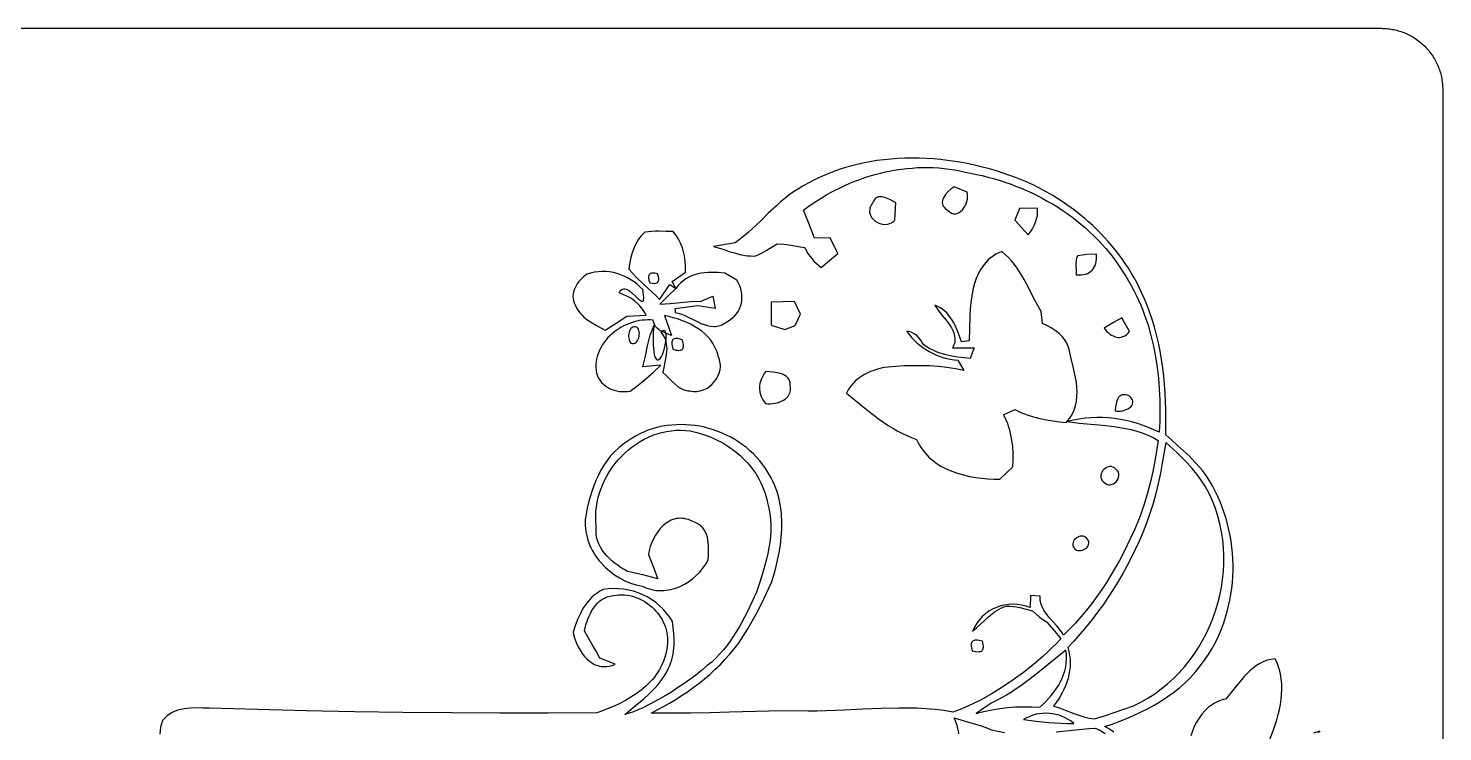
# Model space of a CAD drawing. Header units: inches. Extents: x 0.38 to 4.38, y 4.27 to 8.27.
# Drawn here: x 2.065 to 4.375, y 7.118 to 8.266 of the extents above; entities that cross this region are included whole.
import ezdxf

# ---------------------------------------------------------------- set-up
doc = ezdxf.new("R2010")
doc.units = ezdxf.units.IN
doc.header["$LTSCALE"] = 0.03937
doc.header["$MEASUREMENT"] = 0
doc.layers.add('Large', color=18, linetype='Continuous', true_color=0x000000)

msp = doc.modelspace()

# ---------------------------------------------------------------- linework, layer by layer
at = {"layer": 'Large'}
for p, q in [((3.2784, 7.819, 0.22), (3.278, 7.8003, 0.22)), ((3.2975, 7.8199, 0.22), (3.2784, 7.819, 0.22)), ((3.3165, 7.8201, 0.22), (3.2975, 7.8199, 0.22)), ((3.3261, 7.7993, 0.22), (3.3165, 7.8201, 0.22)), ((3.278, 7.8003, 0.22), (3.2781, 7.7816, 0.22)), ((3.3171, 7.781, 0.22), (3.3261, 7.7993, 0.22)), ((3.8509, 7.7937, 0.22), (3.8364, 7.7853, 0.22)), ((3.8637, 7.7712, 0.22), (3.8509, 7.7937, 0.22)), ((3.2781, 7.7816, 0.22), (3.3003, 7.7744, 0.22)), ((3.3003, 7.7744, 0.22), (3.3171, 7.781, 0.22)), ((3.8364, 7.7853, 0.22), (3.8221, 7.7767, 0.22)), ((3.8221, 7.7767, 0.22), (3.8242, 7.7739, 0.22)), ((3.8242, 7.7739, 0.22), (3.8265, 7.7714, 0.22)), ((3.8265, 7.7714, 0.22), (3.8289, 7.7691, 0.22)), ((3.8289, 7.7691, 0.22), (3.8313, 7.7671, 0.22)), ((3.8313, 7.7671, 0.22), (3.8339, 7.7653, 0.22)), ((3.8339, 7.7653, 0.22), (3.8365, 7.7639, 0.22)), ((3.8365, 7.7639, 0.22), (3.8391, 7.7628, 0.22)), ((3.8391, 7.7628, 0.22), (3.8418, 7.762, 0.22)), ((3.8501, 7.762, 0.22), (3.8528, 7.7629, 0.22)), ((3.8528, 7.7629, 0.22), (3.8556, 7.7642, 0.22)), ((3.8556, 7.7642, 0.22), (3.8583, 7.766, 0.22)), ((3.8583, 7.766, 0.22), (3.861, 7.7683, 0.22)), ((3.861, 7.7683, 0.22), (3.8637, 7.7712, 0.22)), ((3.8418, 7.762, 0.22), (3.8446, 7.7616, 0.22)), ((3.8446, 7.7616, 0.22), (3.8473, 7.7616, 0.22)), ((3.8473, 7.7616, 0.22), (3.8501, 7.762, 0.22)), ((3.6954, 7.1405, 0.22), (3.6905, 7.1378, 0.22)), ((3.7004, 7.1428, 0.22), (3.6954, 7.1405, 0.22)), ((3.7056, 7.1447, 0.22), (3.7004, 7.1428, 0.22)), ((3.7109, 7.1461, 0.22), (3.7056, 7.1447, 0.22)), ((3.7162, 7.1471, 0.22), (3.7109, 7.1461, 0.22)), ((3.7216, 7.1477, 0.22), (3.7162, 7.1471, 0.22)), ((3.7271, 7.1479, 0.22), (3.7216, 7.1477, 0.22)), ((3.7325, 7.1477, 0.22), (3.7271, 7.1479, 0.22)), ((3.7379, 7.1471, 0.22), (3.7325, 7.1477, 0.22)), ((3.7432, 7.146, 0.22), (3.7379, 7.1471, 0.22)), ((3.7484, 7.1446, 0.22), (3.7432, 7.146, 0.22)), ((3.7536, 7.1427, 0.22), (3.7484, 7.1446, 0.22)), ((3.7586, 7.1405, 0.22), (3.7536, 7.1427, 0.22)), ((3.7634, 7.1378, 0.22), (3.7586, 7.1405, 0.22)), ((3.6905, 7.1378, 0.22), (3.7109, 7.1351, 0.22)), ((3.7109, 7.1351, 0.22), (3.7313, 7.1329, 0.22)), ((3.7313, 7.1329, 0.22), (3.7416, 7.1321, 0.22)), ((3.7416, 7.1321, 0.22), (3.7519, 7.1316, 0.22)), ((3.7519, 7.1316, 0.22), (3.7622, 7.1313, 0.22)), ((3.7622, 7.1313, 0.22), (3.7725, 7.1313, 0.22)), ((3.768, 7.1347, 0.22), (3.7634, 7.1378, 0.22)), ((3.7725, 7.1313, 0.22), (3.768, 7.1347, 0.22))]:
    msp.add_line(p, q, dxfattribs=at)
for points in [[(3.8378, 7.1172), (3.8305, 7.1218), (3.8231, 7.126), (3.8349, 7.1301), (3.8467, 7.1345), (3.8584, 7.1392), (3.87, 7.1442), (3.8814, 7.1495), (3.8927, 7.1551), (3.9037, 7.1612), (3.9145, 7.1676), (3.925, 7.1745), (3.9352, 7.1818), (3.945, 7.1895), (3.9543, 7.1977), (3.9633, 7.2065), (3.9717, 7.2158), (3.9796, 7.2256), (3.987, 7.236), (3.9924, 7.244), (3.9974, 7.2522), (4.002, 7.2605), (4.0064, 7.2691), (4.0104, 7.2778), (4.0141, 7.2867), (4.0174, 7.2956), (4.0204, 7.3048), (4.0231, 7.314), (4.0254, 7.3233), (4.0274, 7.3327), (4.0291, 7.3422), (4.0305, 7.3517), (4.0315, 7.3613), (4.0322, 7.3709), (4.0325, 7.3805), (4.0326, 7.3902), (4.0323, 7.3998), (4.0317, 7.4094), (4.0307, 7.419), (4.0295, 7.4286), (4.0279, 7.4381), (4.0259, 7.4475), (4.0237, 7.4568), (4.0211, 7.4661), (4.0182, 7.4753), (4.015, 7.4843), (4.0115, 7.4932), (4.0076, 7.502), (4.0034, 7.5106), (3.9989, 7.5191), (3.9941, 7.5273), (3.9906, 7.5329), (3.9869, 7.5383), (3.983, 7.5435), (3.979, 7.5485), (3.9703, 7.5581), (3.9612, 7.5674), (3.9421, 7.585), (3.9325, 7.5937), (3.9229, 7.6024), (3.923, 7.6299), (3.9227, 7.6436), (3.9223, 7.6573), (3.9216, 7.671), (3.9206, 7.6847), (3.9194, 7.6984), (3.9178, 7.712), (3.9159, 7.7256), (3.9136, 7.7391), (3.9109, 7.7525), (3.9077, 7.7658), (3.9042, 7.7791), (3.9001, 7.7922), (3.8955, 7.8052), (3.8904, 7.818), (3.8869, 7.8265), (3.8833, 7.8348), (3.8794, 7.8431), (3.8752, 7.8512), (3.8709, 7.8591), (3.8663, 7.867), (3.8616, 7.8747), (3.8566, 7.8823), (3.8514, 7.8897), (3.846, 7.897), (3.8405, 7.9042), (3.8347, 7.9112), (3.8288, 7.9181), (3.8227, 7.9248), (3.8164, 7.9314), (3.81, 7.9378), (3.8034, 7.9441), (3.7967, 7.9502), (3.7898, 7.9561), (3.7828, 7.9619), (3.7756, 7.9675), (3.7684, 7.973), (3.761, 7.9783), (3.7534, 7.9834), (3.7381, 7.9932), (3.7223, 8.0022), (3.7061, 8.0105), (3.6896, 8.018), (3.6789, 8.0222), (3.6681, 8.0262), (3.6571, 8.0299), (3.646, 8.0334), (3.6349, 8.0366), (3.6236, 8.0396), (3.6123, 8.0424), (3.6009, 8.0449), (3.5894, 8.0471), (3.5779, 8.049), (3.5664, 8.0506), (3.5548, 8.052), (3.5432, 8.0531), (3.5315, 8.0538), (3.5199, 8.0543), (3.5083, 8.0544), (3.4967, 8.0542), (3.4851, 8.0537), (3.4735, 8.0529), (3.462, 8.0517), (3.4506, 8.0502), (3.4392, 8.0483), (3.4278, 8.0461), (3.4166, 8.0435), (3.4054, 8.0405), (3.3944, 8.0372), (3.3834, 8.0335), (3.3726, 8.0294), (3.3618, 8.0249), (3.3513, 8.02), (3.3408, 8.0146), (3.3305, 8.0089), (3.3226, 8.0044), (3.3149, 7.9994), (3.3076, 7.9942), (3.3004, 7.9886), (3.2935, 7.9828), (3.2867, 7.9767), (3.2735, 7.9643), (3.2605, 7.9516), (3.2473, 7.9391), (3.2405, 7.933), (3.2336, 7.9271), (3.2265, 7.9215), (3.2192, 7.9161), (3.1842, 7.9102), (3.2012, 7.9049), (3.2097, 7.9021), (3.2182, 7.8995), (3.2268, 7.8972), (3.2355, 7.8955), (3.2399, 7.8949), (3.2443, 7.8946), (3.2488, 7.8945), (3.2532, 7.8947), (3.2578, 7.8968), (3.2623, 7.8991), (3.271, 7.9042), (3.2796, 7.9095), (3.2882, 7.9146), (3.2996, 7.9136), (3.3109, 7.9121), (3.3222, 7.9103), (3.3334, 7.9085), (3.3356, 7.9035), (3.3382, 7.8988), (3.3411, 7.8944), (3.3444, 7.8902), (3.348, 7.8863), (3.3518, 7.8826), (3.36, 7.8756), (3.3873, 7.8987), (3.3744, 7.9242), (3.349, 7.9239), (3.3402, 7.9467), (3.3311, 7.9695), (3.3381, 7.9747), (3.3453, 7.9797), (3.3526, 7.9845), (3.36, 7.9892), (3.3675, 7.9937), (3.3751, 7.998), (3.3829, 8.0021), (3.3907, 8.006), (3.3987, 8.0097), (3.4067, 8.0133), (3.4148, 8.0166), (3.423, 8.0197), (3.4313, 8.0226), (3.4396, 8.0252), (3.448, 8.0277), (3.4565, 8.0299), (3.465, 8.0319), (3.4736, 8.0336), (3.4822, 8.0352), (3.4908, 8.0364), (3.4995, 8.0375), (3.5082, 8.0382), (3.5169, 8.0388), (3.5256, 8.039), (3.5343, 8.039), (3.543, 8.0388), (3.5518, 8.0383), (3.5605, 8.0375), (3.5692, 8.0364), (3.5778, 8.035), (3.5865, 8.0334), (3.5951, 8.0314), (3.6044, 8.0297), (3.6137, 8.0278), (3.6229, 8.0257), (3.6322, 8.0234), (3.6413, 8.0209), (3.6505, 8.0181), (3.6596, 8.0152), (3.6686, 8.0121), (3.6775, 8.0087), (3.6864, 8.0052), (3.6951, 8.0014), (3.7038, 7.9974), (3.7124, 7.9933), (3.7209, 7.9889), (3.7292, 7.9843), (3.7375, 7.9796), (3.7456, 7.9746), (3.7536, 7.9694), (3.7614, 7.964), (3.7691, 7.9585), (3.7767, 7.9527), (3.784, 7.9467), (3.7913, 7.9406), (3.7983, 7.9342), (3.8052, 7.9276), (3.8118, 7.9209), (3.8183, 7.9139), (3.8246, 7.9068), (3.8306, 7.8995), (3.8365, 7.8919), (3.8421, 7.8842), (3.8475, 7.8763), (3.8525, 7.8689), (3.8574, 7.8614), (3.862, 7.8538), (3.8664, 7.8462), (3.8705, 7.8384), (3.8745, 7.8305), (3.8782, 7.8225), (3.8817, 7.8144), (3.885, 7.8063), (3.8881, 7.7981), (3.8937, 7.7814), (3.8985, 7.7645), (3.9026, 7.7473), (3.906, 7.73), (3.9087, 7.7125), (3.9107, 7.6949), (3.9121, 7.6773), (3.9129, 7.6596), (3.9132, 7.6419), (3.9129, 7.6242), (3.9121, 7.6066), (3.9034, 7.6108), (3.8945, 7.6145), (3.8855, 7.6179), (3.8763, 7.6209), (3.8671, 7.6236), (3.8577, 7.6258), (3.8483, 7.6277), (3.8387, 7.6291), (3.8292, 7.6301), (3.8196, 7.6306), (3.81, 7.6307), (3.8004, 7.6304), (3.7908, 7.6295), (3.7813, 7.6282), (3.7718, 7.6264), (3.7624, 7.6241), (3.7813, 7.6217), (3.8003, 7.6199), (3.8193, 7.6182), (3.8382, 7.616), (3.8476, 7.6147), (3.8569, 7.613), (3.8662, 7.611), (3.8753, 7.6085), (3.8843, 7.6056), (3.8932, 7.6022), (3.9019, 7.5981), (3.9104, 7.5934), (3.9076, 7.5764), (3.9047, 7.5595), (3.9014, 7.5426), (3.8977, 7.5258), (3.8934, 7.5092), (3.8886, 7.4927), (3.8831, 7.4764), (3.8801, 7.4684), (3.8769, 7.4604), (3.8714, 7.4476), (3.8657, 7.4349), (3.8597, 7.4223), (3.8534, 7.4098), (3.8469, 7.3975), (3.8401, 7.3853), (3.833, 7.3733), (3.8256, 7.3614), (3.818, 7.3497), (3.81, 7.3383), (3.8017, 7.3271), (3.7931, 7.3161), (3.7842, 7.3054), (3.775, 7.295), (3.7654, 7.2849), (3.7555, 7.2751), (3.7532, 7.2792), (3.7505, 7.2831), (3.7445, 7.2905), (3.7381, 7.2977), (3.7317, 7.3049), (3.7287, 7.3085), (3.726, 7.3123), (3.7235, 7.3162), (3.7213, 7.3203), (3.7196, 7.3246), (3.7183, 7.3291), (3.7176, 7.3339), (3.7175, 7.339), (3.7015, 7.3402), (3.7014, 7.3206), (3.6944, 7.3229), (3.6873, 7.3246), (3.6802, 7.3256), (3.6732, 7.3259), (3.6662, 7.3256), (3.6593, 7.3246), (3.6526, 7.323), (3.6461, 7.3207), (3.6398, 7.3178), (3.6339, 7.3144), (3.6283, 7.3103), (3.623, 7.3057), (3.6183, 7.3006), (3.614, 7.2948), (3.6102, 7.2886), (3.607, 7.2819), (3.6136, 7.2874), (3.6201, 7.2933), (3.6265, 7.2994), (3.633, 7.3053), (3.6397, 7.3108), (3.6432, 7.3133), (3.6468, 7.3157), (3.6506, 7.3178), (3.6545, 7.3198), (3.6585, 7.3214), (3.6627, 7.3228), (3.6681, 7.3228), (3.6735, 7.3223), (3.6789, 7.3216), (3.6842, 7.3205), (3.6947, 7.3179), (3.7052, 7.3152), (3.7105, 7.3101), (3.716, 7.3054), (3.7218, 7.3011), (3.7278, 7.2971), (3.7396, 7.2833), (3.7511, 7.2693), (3.744, 7.2619), (3.7367, 7.2546), (3.7293, 7.2475), (3.7217, 7.2405), (3.714, 7.2338), (3.7061, 7.2271), (3.6901, 7.2144), (3.6735, 7.2023), (3.6565, 7.1908), (3.639, 7.18), (3.6211, 7.1698), (3.6098, 7.1644), (3.5984, 7.1591), (3.5869, 7.1541), (3.581, 7.1519), (3.5751, 7.1498), (3.5604, 7.1521), (3.5458, 7.1539), (3.531, 7.1551), (3.5163, 7.1559), (3.5015, 7.1563), (3.4867, 7.1563), (3.4571, 7.1556), (3.4274, 7.1543), (3.3977, 7.1528), (3.3681, 7.1517), (3.3533, 7.1514), (3.3385, 7.1513), (3.3064, 7.1516), (3.2743, 7.1512), (3.2102, 7.1497), (3.1781, 7.1488), (3.146, 7.1481), (3.114, 7.1478), (3.0819, 7.1481), (3.0921, 7.1534), (3.1023, 7.1588), (3.1123, 7.1645), (3.1222, 7.1705), (3.1319, 7.1766), (3.1415, 7.1831), (3.1509, 7.1897), (3.1601, 7.1967), (3.1691, 7.2039), (3.1778, 7.2113), (3.1863, 7.2191), (3.1946, 7.2271), (3.2026, 7.2354), (3.2103, 7.2439), (3.2176, 7.2528), (3.2247, 7.2619), (3.2326, 7.2737), (3.2401, 7.2858), (3.2473, 7.298), (3.254, 7.3105), (3.2605, 7.3231), (3.2667, 7.3359), (3.2785, 7.3616), (3.2823, 7.3734), (3.2857, 7.3855), (3.2887, 7.3977), (3.2913, 7.4102), (3.2933, 7.4227), (3.2947, 7.4353), (3.2955, 7.448), (3.2956, 7.4605), (3.2949, 7.473), (3.2943, 7.4792), (3.2935, 7.4854), (3.2924, 7.4915), (3.2911, 7.4976), (3.2896, 7.5036), (3.2878, 7.5095), (3.2858, 7.5153), (3.2835, 7.5211), (3.281, 7.5268), (3.2782, 7.5324), (3.2751, 7.5379), (3.2718, 7.5433), (3.2681, 7.5486), (3.2642, 7.5538), (3.2594, 7.5599), (3.2544, 7.5658), (3.2491, 7.5713), (3.2435, 7.5766), (3.2377, 7.5816), (3.2316, 7.5863), (3.2253, 7.5907), (3.2188, 7.5949), (3.2122, 7.5987), (3.2053, 7.6022), (3.1983, 7.6053), (3.1912, 7.6082), (3.1839, 7.6108), (3.1766, 7.613), (3.1691, 7.6149), (3.1616, 7.6164), (3.154, 7.6176), (3.1464, 7.6185), (3.1388, 7.6191), (3.1311, 7.6192), (3.1235, 7.6191), (3.1158, 7.6185), (3.1082, 7.6177), (3.1007, 7.6164), (3.0933, 7.6148), (3.0859, 7.6128), (3.0786, 7.6104), (3.0715, 7.6076), (3.0645, 7.6045), (3.0576, 7.6009), (3.051, 7.597), (3.0444, 7.5927), (3.0365, 7.5873), (3.0291, 7.5814), (3.0223, 7.575), (3.016, 7.5681), (3.0103, 7.5607), (3.005, 7.553), (3.0002, 7.545), (2.9959, 7.5366), (2.9919, 7.528), (2.9884, 7.5192), (2.9853, 7.5102), (2.9825, 7.5011), (2.98, 7.492), (2.9779, 7.4828), (2.976, 7.4736), (2.9744, 7.4644), (2.9743, 7.4594), (2.9744, 7.4544), (2.9748, 7.4495), (2.9754, 7.4446), (2.9763, 7.4399), (2.9775, 7.4352), (2.9788, 7.4305), (2.9804, 7.426), (2.9822, 7.4215), (2.9843, 7.4172), (2.9865, 7.4129), (2.9889, 7.4088), (2.9915, 7.4047), (2.9943, 7.4008), (2.9973, 7.397), (3.0005, 7.3933), (3.0072, 7.3863), (3.0145, 7.3799), (3.0224, 7.3741), (3.0307, 7.3689), (3.0394, 7.3643), (3.0485, 7.3605), (3.0578, 7.3575), (3.0625, 7.3563), (3.0673, 7.3552), (3.0713, 7.3535), (3.0752, 7.352), (3.0792, 7.3508), (3.0832, 7.3498), (3.0871, 7.349), (3.0911, 7.3485), (3.0951, 7.3483), (3.099, 7.3482), (3.1029, 7.3483), (3.1068, 7.3487), (3.1145, 7.3501), (3.1221, 7.3522), (3.1294, 7.355), (3.1365, 7.3585), (3.1432, 7.3627), (3.1497, 7.3674), (3.1558, 7.3727), (3.1614, 7.3784), (3.1666, 7.3846), (3.1713, 7.3913), (3.1755, 7.3982), (3.1759, 7.4075), (3.176, 7.4169), (3.1759, 7.4217), (3.1755, 7.4263), (3.1749, 7.4309), (3.174, 7.4353), (3.1727, 7.4396), (3.1711, 7.4436), (3.169, 7.4474), (3.1664, 7.4508), (3.1632, 7.4539), (3.1595, 7.4567), (3.1551, 7.459), (3.1501, 7.4609), (3.1466, 7.4626), (3.1431, 7.464), (3.1396, 7.465), (3.1363, 7.4657), (3.133, 7.4661), (3.1297, 7.4663), (3.1266, 7.4661), (3.1235, 7.4657), (3.1205, 7.465), (3.1175, 7.4641), (3.1146, 7.463), (3.1119, 7.4616), (3.1092, 7.4601), (3.1065, 7.4583), (3.1016, 7.4542), (3.097, 7.4496), (3.0929, 7.4443), (3.0891, 7.4387), (3.0858, 7.4327), (3.083, 7.4265), (3.0807, 7.4201), (3.0789, 7.4137), (3.0776, 7.4073), (3.0856, 7.3874), (3.0933, 7.3674), (3.0684, 7.3737), (3.0559, 7.3767), (3.0434, 7.3796), (3.0382, 7.3824), (3.0331, 7.3855), (3.028, 7.3889), (3.0231, 7.3925), (3.0184, 7.3964), (3.0139, 7.4005), (3.0097, 7.4048), (3.0058, 7.4094), (3.0023, 7.4142), (2.9993, 7.4192), (2.9967, 7.4245), (2.9946, 7.4299), (2.9931, 7.4356), (2.9923, 7.4415), (2.9921, 7.4476), (2.9926, 7.454), (2.9919, 7.4617), (2.9917, 7.4695), (2.992, 7.4772), (2.9928, 7.4849), (2.994, 7.4926), (2.9957, 7.5001), (2.9978, 7.5076), (3.0003, 7.5149), (3.0032, 7.5222), (3.0065, 7.5292), (3.0102, 7.5361), (3.0143, 7.5428), (3.0186, 7.5493), (3.0233, 7.5555), (3.0284, 7.5616), (3.0337, 7.5673), (3.0392, 7.5728), (3.0451, 7.578), (3.0512, 7.5828), (3.0575, 7.5873), (3.0641, 7.5915), (3.0708, 7.5953), (3.0777, 7.5987), (3.0848, 7.6017), (3.0921, 7.6043), (3.0995, 7.6064), (3.107, 7.6081), (3.1146, 7.6092), (3.1223, 7.6099), (3.1301, 7.6101), (3.138, 7.6097), (3.1459, 7.6088), (3.157, 7.6064), (3.1679, 7.6032), (3.1786, 7.5992), (3.1891, 7.5946), (3.1992, 7.5892), (3.2089, 7.5831), (3.2182, 7.5764), (3.227, 7.5691), (3.2312, 7.5652), (3.2352, 7.5612), (3.2391, 7.5571), (3.2428, 7.5528), (3.2464, 7.5483), (3.2498, 7.5438), (3.2529, 7.5391), (3.2559, 7.5342), (3.2588, 7.5293), (3.2613, 7.5243), (3.2637, 7.5191), (3.2659, 7.5138), (3.2678, 7.5084), (3.2695, 7.503), (3.271, 7.4974), (3.2722, 7.4917), (3.2746, 7.4825), (3.2762, 7.4733), (3.2772, 7.4641), (3.2777, 7.4549), (3.2775, 7.4456), (3.2769, 7.4363), (3.2759, 7.4271), (3.2744, 7.4179), (3.2726, 7.4087), (3.2705, 7.3995), (3.2656, 7.3813), (3.2601, 7.3634), (3.2544, 7.3457), (3.2468, 7.3292), (3.2389, 7.3128), (3.2304, 7.2965), (3.2259, 7.2885), (3.2212, 7.2807), (3.2163, 7.273), (3.2112, 7.2655), (3.2057, 7.2582), (3.2, 7.2511), (3.194, 7.2443), (3.1877, 7.2378), (3.181, 7.2315), (3.1739, 7.2256), (3.1646, 7.2179), (3.155, 7.2103), (3.1453, 7.203), (3.1354, 7.196), (3.1254, 7.1891), (3.1152, 7.1825), (3.1048, 7.1762), (3.0944, 7.1701), (3.0809, 7.1631), (3.0674, 7.1564), (3.0605, 7.1533), (3.0535, 7.1504), (3.0464, 7.1479), (3.0391, 7.1459), (3.0593, 7.1626), (3.0694, 7.1711), (3.0792, 7.1799), (3.0839, 7.1845), (3.0885, 7.1892), (3.0928, 7.1941), (3.0969, 7.1991), (3.1008, 7.2044), (3.1044, 7.2099), (3.1076, 7.2157), (3.1104, 7.2217), (3.1126, 7.2261), (3.1145, 7.2306), (3.116, 7.2351), (3.1172, 7.2398), (3.1182, 7.2445), (3.1189, 7.2492), (3.1196, 7.2588), (3.1196, 7.2685), (3.1191, 7.2783), (3.1171, 7.2975), (3.1125, 7.3047), (3.1074, 7.3115), (3.1019, 7.3178), (3.0959, 7.3235), (3.0896, 7.3288), (3.0829, 7.3335), (3.0759, 7.3377), (3.0686, 7.3414), (3.061, 7.3445), (3.0532, 7.347), (3.0452, 7.349), (3.0371, 7.3504), (3.0288, 7.3512), (3.0204, 7.3514), (3.0119, 7.351), (3.0035, 7.3501), (2.9984, 7.3473), (2.9937, 7.3442), (2.9893, 7.3408), (2.9853, 7.3372), (2.9815, 7.3333), (2.9781, 7.3292), (2.9748, 7.3249), (2.9719, 7.3204), (2.9691, 7.3157), (2.9666, 7.3109), (2.962, 7.3009), (2.9581, 7.2906), (2.9545, 7.28), (2.956, 7.2741), (2.9579, 7.268), (2.9602, 7.2621), (2.963, 7.2563), (2.9661, 7.2507), (2.9695, 7.2454), (2.9734, 7.2405), (2.9776, 7.2361), (2.9822, 7.2322), (2.9871, 7.229), (2.9897, 7.2276), (2.9923, 7.2265), (2.9951, 7.2256), (2.9979, 7.2248), (3.0008, 7.2243), (3.0038, 7.224), (3.0069, 7.224), (3.01, 7.2243), (3.0133, 7.2247), (3.0166, 7.2255), (3.0199, 7.2266), (3.0234, 7.2279), (2.9984, 7.238), (2.9922, 7.2492), (2.9857, 7.2602), (2.9793, 7.2713), (2.9733, 7.2826), (2.9757, 7.292), (2.9772, 7.2968), (2.9789, 7.3016), (2.9808, 7.3063), (2.983, 7.311), (2.9855, 7.3154), (2.9882, 7.3197), (2.9911, 7.3237), (2.9944, 7.3274), (2.998, 7.3307), (3.0018, 7.3336), (3.006, 7.336), (3.0105, 7.3379), (3.0153, 7.3392), (3.0205, 7.3399), (3.0251, 7.3407), (3.0296, 7.3412), (3.0341, 7.3413), (3.0386, 7.3411), (3.0431, 7.3407), (3.0475, 7.3399), (3.0518, 7.3388), (3.0561, 7.3375), (3.0603, 7.3359), (3.0644, 7.3341), (3.0684, 7.332), (3.0723, 7.3297), (3.076, 7.3272), (3.0796, 7.3245), (3.0831, 7.3216), (3.0863, 7.3185), (3.0895, 7.3152), (3.0924, 7.3118), (3.0951, 7.3082), (3.0976, 7.3045), (3.0999, 7.3007), (3.102, 7.2967), (3.1038, 7.2926), (3.1054, 7.2884), (3.1067, 7.2842), (3.1078, 7.2798), (3.1085, 7.2754), (3.109, 7.2709), (3.1091, 7.2664), (3.1089, 7.2619), (3.1084, 7.2573), (3.1076, 7.2527), (3.1067, 7.2476), (3.1055, 7.2425), (3.104, 7.2376), (3.1023, 7.2328), (3.1004, 7.2282), (3.0982, 7.2237), (3.0958, 7.2193), (3.0932, 7.2151), (3.0904, 7.211), (3.0874, 7.207), (3.0842, 7.2032), (3.0808, 7.1994), (3.0736, 7.1923), (3.0659, 7.1857), (3.0576, 7.1796), (3.049, 7.1739), (3.04, 7.1687), (3.0308, 7.1639), (3.0215, 7.1595), (3.012, 7.1556), (3.0026, 7.152), (2.9933, 7.1488), (2.9142, 7.1481), (2.8351, 7.148), (2.7559, 7.1483), (2.6768, 7.1491), (2.5977, 7.1503), (2.5186, 7.152), (2.4396, 7.154), (2.3605, 7.1563), (2.3504, 7.1564), (2.34, 7.1565), (2.3295, 7.1562), (2.3243, 7.1557), (2.3192, 7.1551), (2.3141, 7.1541), (2.3092, 7.1528), (2.3045, 7.1512), (2.2999, 7.1491), (2.2956, 7.1466), (2.2915, 7.1436), (2.2877, 7.14), (2.2842, 7.1359), (2.2824, 7.1307), (2.281, 7.1252), (2.28, 7.1196), (2.2795, 7.1139)], [(4.0928, 7.105), (4.0986, 7.121), (4.1014, 7.1291), (4.1039, 7.1373), (4.1062, 7.1456), (4.1082, 7.1539), (4.1098, 7.1623), (4.1111, 7.1706), (4.1119, 7.179), (4.1122, 7.1874), (4.112, 7.1957), (4.1113, 7.2041), (4.1099, 7.2123), (4.1078, 7.2206), (4.105, 7.2288), (4.1014, 7.2368), (4.0945, 7.2359), (4.0881, 7.2343), (4.0819, 7.232), (4.0761, 7.2291), (4.0706, 7.2256), (4.0653, 7.2217), (4.0602, 7.2173), (4.0554, 7.2126), (4.0507, 7.2077), (4.0462, 7.2025), (4.0375, 7.1919), (4.0291, 7.1812), (4.0207, 7.171), (4.0168, 7.1701), (4.0129, 7.169), (4.0092, 7.1676), (4.0057, 7.166), (4.0022, 7.1642), (3.9989, 7.1621), (3.9957, 7.1599), (3.9927, 7.1576), (3.987, 7.1523), (3.9818, 7.1465), (3.9771, 7.1401), (3.973, 7.1333), (3.9693, 7.1261), (3.9662, 7.1186), (3.9637, 7.1109)], [(3.5846, 7.1144), (3.584, 7.1188), (3.5831, 7.1232), (3.582, 7.1276), (3.5805, 7.132), (3.5788, 7.1363), (3.5768, 7.1406), (3.6005, 7.1332), (3.6101, 7.1307), (3.6195, 7.1278), (3.6288, 7.1246), (3.638, 7.1209), (3.6485, 7.1184), (3.659, 7.1165)], [(3.7438, 7.1174), (3.7651, 7.1198), (3.7863, 7.1221), (3.7969, 7.123), (3.8075, 7.1237), (3.8158, 7.1195), (3.8239, 7.1149)], [(4.1712, 7.1163), (4.1742, 7.1184), (4.1641, 7.1156)]]:
    msp.add_lwpolyline(points, dxfattribs=at)
for points in [[(3.5983, 7.9986), (3.5769, 8.0077), (3.5722, 8.004), (3.5675, 7.9996), (3.5631, 7.9948), (3.5613, 7.9923), (3.5597, 7.9897), (3.5585, 7.9871), (3.5578, 7.9845), (3.5575, 7.9818), (3.5579, 7.9792), (3.5588, 7.9767), (3.5605, 7.9741), (3.5629, 7.9717), (3.5662, 7.9694), (3.5694, 7.9664), (3.571, 7.9653), (3.5726, 7.9645), (3.5743, 7.9639), (3.5759, 7.9635), (3.5791, 7.9634), (3.5822, 7.9641), (3.5852, 7.9655), (3.588, 7.9675), (3.5905, 7.9701), (3.5929, 7.973), (3.5949, 7.9763), (3.5966, 7.9799), (3.5979, 7.9837), (3.5987, 7.9875), (3.5991, 7.9913), (3.599, 7.995)], [(3.4819, 7.9812), (3.4719, 7.9866), (3.4664, 7.9891), (3.4636, 7.99), (3.4609, 7.9908), (3.4582, 7.9912), (3.4557, 7.9913), (3.4532, 7.9909), (3.4509, 7.9901), (3.4487, 7.9887), (3.4468, 7.9868), (3.4451, 7.9842), (3.4437, 7.981), (3.4422, 7.9788), (3.441, 7.9766), (3.4401, 7.9745), (3.4394, 7.9724), (3.4391, 7.9703), (3.4389, 7.9682), (3.439, 7.9662), (3.4393, 7.9642), (3.4405, 7.9605), (3.4425, 7.957), (3.4451, 7.9539), (3.4482, 7.9513), (3.4518, 7.9491), (3.4557, 7.9475), (3.4598, 7.9465), (3.464, 7.9462), (3.4683, 7.9466), (3.4705, 7.9471), (3.4726, 7.9479), (3.4746, 7.9488), (3.4766, 7.95), (3.4786, 7.9513), (3.4804, 7.953)], [(3.7131, 7.9729), (3.6836, 7.9719), (3.676, 7.9531), (3.6869, 7.9412), (3.698, 7.9293), (3.7016, 7.9341), (3.7049, 7.9391), (3.7078, 7.9443), (3.7101, 7.9496), (3.7118, 7.9552), (3.713, 7.9609), (3.7134, 7.9668)], [(3.1179, 7.9345), (3.1064, 7.9347), (3.0949, 7.935), (3.0891, 7.9349), (3.0834, 7.9346), (3.0777, 7.9341), (3.0719, 7.9333), (3.0688, 7.9304), (3.0658, 7.9273), (3.0632, 7.9241), (3.0608, 7.9207), (3.0586, 7.9172), (3.0566, 7.9135), (3.0532, 7.9059), (3.0506, 7.8979), (3.0485, 7.8897), (3.047, 7.8814), (3.0458, 7.8732), (3.0515, 7.8665), (3.0575, 7.8601), (3.0704, 7.848), (3.0835, 7.8361), (3.0898, 7.83), (3.0959, 7.8235), (3.1125, 7.8479), (3.1223, 7.8417), (3.1165, 7.8531), (3.1381, 7.8683), (3.1383, 7.8774), (3.1378, 7.8863), (3.1366, 7.895), (3.1357, 7.8993), (3.1346, 7.9035), (3.1333, 7.9076), (3.1318, 7.9117), (3.1301, 7.9157), (3.1281, 7.9197), (3.1259, 7.9235), (3.1235, 7.9273), (3.1208, 7.9309)], [(3.7194, 7.8038), (3.7121, 7.8165), (3.7052, 7.8297), (3.6984, 7.843), (3.6914, 7.8561), (3.6877, 7.8625), (3.6838, 7.8688), (3.6798, 7.8749), (3.6754, 7.8809), (3.6708, 7.8866), (3.6659, 7.892), (3.6606, 7.8971), (3.6549, 7.9019), (3.6498, 7.8997), (3.6451, 7.8973), (3.6407, 7.8945), (3.6366, 7.8915), (3.6328, 7.8882), (3.6293, 7.8847), (3.6261, 7.8809), (3.6232, 7.877), (3.6205, 7.8728), (3.618, 7.8685), (3.6158, 7.864), (3.6138, 7.8594), (3.612, 7.8546), (3.6104, 7.8497), (3.6078, 7.8395), (3.6058, 7.8291), (3.6043, 7.8184), (3.6033, 7.8076), (3.6026, 7.7968), (3.6021, 7.7757), (3.6018, 7.756), (3.5889, 7.7545), (3.5858, 7.7634), (3.5824, 7.7724), (3.5785, 7.7812), (3.5763, 7.7855), (3.5739, 7.7897), (3.5713, 7.7936), (3.5684, 7.7974), (3.5654, 7.801), (3.562, 7.8042), (3.5584, 7.8072), (3.5544, 7.8099), (3.5502, 7.8121), (3.5456, 7.814), (3.548, 7.8099), (3.5508, 7.8059), (3.5571, 7.7978), (3.5638, 7.7897), (3.567, 7.7856), (3.57, 7.7814), (3.5727, 7.7772), (3.5749, 7.7728), (3.5767, 7.7684), (3.5778, 7.7638), (3.5783, 7.7592), (3.5782, 7.7568), (3.5779, 7.7544), (3.5774, 7.7519), (3.5766, 7.7494), (3.5756, 7.7469), (3.5743, 7.7443), (3.6095, 7.7443), (3.6031, 7.7272), (3.5932, 7.7282), (3.5832, 7.7294), (3.5734, 7.7311), (3.5637, 7.7333), (3.5541, 7.736), (3.5495, 7.7377), (3.5449, 7.7396), (3.5403, 7.7416), (3.5359, 7.7439), (3.5315, 7.7465), (3.5273, 7.7493), (3.5249, 7.7534), (3.5224, 7.7573), (3.5196, 7.761), (3.5165, 7.7643), (3.513, 7.7671), (3.5091, 7.7693), (3.5069, 7.7701), (3.5047, 7.7707), (3.5023, 7.7712), (3.4997, 7.7714), (3.5034, 7.7664), (3.5074, 7.7616), (3.5117, 7.7571), (3.5161, 7.7528), (3.5208, 7.7488), (3.5257, 7.7451), (3.5308, 7.7416), (3.536, 7.7385), (3.5415, 7.7356), (3.547, 7.7331), (3.5528, 7.7308), (3.5586, 7.7289), (3.5646, 7.7273), (3.5706, 7.726), (3.5768, 7.725), (3.583, 7.7244), (3.5929, 7.7075), (3.5792, 7.7104), (3.5653, 7.7126), (3.5514, 7.7141), (3.5374, 7.7151), (3.5234, 7.7154), (3.5093, 7.7154), (3.4953, 7.7149), (3.4813, 7.7142), (3.4754, 7.7138), (3.4695, 7.7132), (3.4635, 7.7123), (3.4576, 7.7111), (3.4518, 7.7096), (3.446, 7.7078), (3.4404, 7.7057), (3.4349, 7.7033), (3.4296, 7.7006), (3.4246, 7.6974), (3.4198, 7.694), (3.4154, 7.6901), (3.4113, 7.6859), (3.4075, 7.6812), (3.4042, 7.6762), (3.4013, 7.6707), (3.4279, 7.6489), (3.4415, 7.6381), (3.4553, 7.6277), (3.4623, 7.6227), (3.4695, 7.6179), (3.4768, 7.6134), (3.4842, 7.609), (3.4918, 7.605), (3.4996, 7.6013), (3.5075, 7.598), (3.5157, 7.5951), (3.5179, 7.5903), (3.5204, 7.5857), (3.5231, 7.5814), (3.526, 7.5773), (3.529, 7.5734), (3.5323, 7.5697), (3.5358, 7.5662), (3.5394, 7.5629), (3.5431, 7.5598), (3.5471, 7.5569), (3.5511, 7.5542), (3.5553, 7.5516), (3.564, 7.547), (3.5732, 7.5431), (3.5826, 7.5397), (3.5923, 7.537), (3.6022, 7.5347), (3.6123, 7.533), (3.6223, 7.5317), (3.6323, 7.5308), (3.6422, 7.5303), (3.6519, 7.5301), (3.6731, 7.5504), (3.6735, 7.5614), (3.6735, 7.5724), (3.6728, 7.5832), (3.6714, 7.594), (3.6693, 7.6046), (3.668, 7.6099), (3.6664, 7.6151), (3.6646, 7.6202), (3.6626, 7.6253), (3.6603, 7.6303), (3.6578, 7.6353), (3.6759, 7.6436), (3.6859, 7.639), (3.6961, 7.6351), (3.7065, 7.6319), (3.717, 7.6292), (3.7277, 7.627), (3.7384, 7.6253), (3.7493, 7.6239), (3.7601, 7.6227), (3.7629, 7.6259), (3.7654, 7.6292), (3.7677, 7.6325), (3.7696, 7.6359), (3.7714, 7.6394), (3.7729, 7.6429), (3.7742, 7.6465), (3.7753, 7.6501), (3.7768, 7.6574), (3.7776, 7.665), (3.7778, 7.6726), (3.7775, 7.6803), (3.7766, 7.6882), (3.7754, 7.696), (3.7721, 7.7116), (3.7684, 7.727), (3.7647, 7.742), (3.7636, 7.7459), (3.7623, 7.7497), (3.7606, 7.7532), (3.7586, 7.7565), (3.7564, 7.7597), (3.7539, 7.7627), (3.7512, 7.7655), (3.7483, 7.7682), (3.7421, 7.7731), (3.7355, 7.7774), (3.7285, 7.7812), (3.7214, 7.7845)], [(3.8094, 7.8974), (3.7939, 7.8967), (3.7861, 7.896), (3.7784, 7.895), (3.7771, 7.8912), (3.7762, 7.8874), (3.7758, 7.8834), (3.7757, 7.8795), (3.7761, 7.8716), (3.7765, 7.8637), (3.7807, 7.8636), (3.7847, 7.8638), (3.7883, 7.8643), (3.7917, 7.8651), (3.7947, 7.8662), (3.7975, 7.8677), (3.8, 7.8694), (3.8022, 7.8714), (3.8042, 7.8737), (3.8058, 7.8763), (3.8071, 7.8792), (3.8082, 7.8823), (3.8089, 7.8857), (3.8094, 7.8894), (3.8096, 7.8933)], [(3.0683, 7.8396), (3.0639, 7.8442), (3.0592, 7.8484), (3.0542, 7.8523), (3.049, 7.8558), (3.0436, 7.8589), (3.038, 7.8616), (3.0323, 7.864), (3.0264, 7.8659), (3.0204, 7.8674), (3.0143, 7.8684), (3.0082, 7.869), (3.002, 7.8691), (2.9957, 7.8688), (2.9895, 7.8679), (2.9833, 7.8666), (2.9771, 7.8647), (2.9743, 7.8627), (2.9715, 7.8604), (2.9687, 7.8579), (2.9661, 7.8552), (2.9637, 7.8523), (2.9615, 7.8492), (2.9595, 7.846), (2.9578, 7.8427), (2.9563, 7.8392), (2.9553, 7.8357), (2.9546, 7.8322), (2.9543, 7.8286), (2.9545, 7.8251), (2.9552, 7.8215), (2.9564, 7.8181), (2.9582, 7.8147), (2.9598, 7.8108), (2.9618, 7.8071), (2.9641, 7.8038), (2.9666, 7.8006), (2.9693, 7.7977), (2.9723, 7.7949), (2.9787, 7.7899), (2.9856, 7.7854), (2.9927, 7.7813), (3.0071, 7.7736), (3.0248, 7.7851), (3.0426, 7.7965), (3.0739, 7.7977), (3.0721, 7.8012), (3.0703, 7.8044), (3.0682, 7.8075), (3.066, 7.8105), (3.0637, 7.8133), (3.0611, 7.8159), (3.0557, 7.8207), (3.0498, 7.8249), (3.0435, 7.8286), (3.0367, 7.8317), (3.0297, 7.8343), (3.0311, 7.8367), (3.0326, 7.8385), (3.0342, 7.8397), (3.0358, 7.8405), (3.0376, 7.8408), (3.0393, 7.8408), (3.0412, 7.8404), (3.0431, 7.8396), (3.0469, 7.8374), (3.0507, 7.8345), (3.0579, 7.8278), (3.0612, 7.8247), (3.064, 7.8222), (3.0664, 7.8207), (3.0674, 7.8204), (3.0683, 7.8205), (3.069, 7.821), (3.0695, 7.822), (3.0698, 7.8234), (3.07, 7.8254), (3.0696, 7.8312)], [(3.0925, 7.8655), (3.0879, 7.8664), (3.0841, 7.8665), (3.0826, 7.8663), (3.0813, 7.8659), (3.0801, 7.8652), (3.0793, 7.8644), (3.0786, 7.8634), (3.0781, 7.8621), (3.0779, 7.8607), (3.0779, 7.8591), (3.0785, 7.8553), (3.08, 7.8507), (3.0846, 7.8499), (3.0883, 7.8498), (3.0898, 7.8501), (3.0912, 7.8506), (3.0923, 7.8512), (3.0932, 7.852), (3.0938, 7.8531), (3.0943, 7.8543), (3.0945, 7.8557), (3.0946, 7.8573), (3.094, 7.861)], [(3.2222, 7.8551), (3.2026, 7.8666), (3.1913, 7.8676), (3.1857, 7.8678), (3.1802, 7.8678), (3.1746, 7.8676), (3.1692, 7.8671), (3.1638, 7.8663), (3.1585, 7.8652), (3.1533, 7.8638), (3.1483, 7.862), (3.1435, 7.8598), (3.1388, 7.8571), (3.1343, 7.854), (3.1301, 7.8504), (3.1261, 7.8463), (3.1223, 7.8417), (3.1093, 7.8288), (3.0965, 7.8156), (3.1134, 7.8171), (3.1303, 7.8187), (3.1472, 7.8201), (3.1641, 7.8209), (3.1828, 7.8291), (3.1868, 7.8086), (3.1586, 7.8133), (3.1207, 7.808), (3.1213, 7.8022), (3.1265, 7.801), (3.1318, 7.7993), (3.1371, 7.7971), (3.1424, 7.7947), (3.1529, 7.7895), (3.1582, 7.7869), (3.1635, 7.7845), (3.1688, 7.7824), (3.174, 7.7808), (3.1793, 7.7798), (3.1846, 7.7794), (3.1872, 7.7795), (3.1898, 7.7798), (3.1925, 7.7803), (3.1951, 7.7811), (3.1977, 7.7822), (3.2003, 7.7835), (3.2029, 7.7852), (3.2056, 7.7871), (3.2103, 7.7899), (3.2145, 7.793), (3.2182, 7.7964), (3.2215, 7.8001), (3.2242, 7.8041), (3.2264, 7.8082), (3.2282, 7.8126), (3.2295, 7.8171), (3.2303, 7.8217), (3.2305, 7.8265), (3.2304, 7.8313), (3.2297, 7.8361), (3.2285, 7.8409), (3.2269, 7.8457), (3.2248, 7.8504)], [(3.1918, 7.7307), (3.1908, 7.7344), (3.1897, 7.738), (3.1869, 7.7448), (3.1835, 7.7512), (3.1794, 7.7571), (3.1748, 7.7625), (3.1697, 7.7675), (3.1642, 7.7721), (3.1583, 7.7762), (3.1521, 7.78), (3.1456, 7.7835), (3.1389, 7.7865), (3.132, 7.7893), (3.1251, 7.7917), (3.118, 7.7938), (3.1111, 7.7956), (3.1041, 7.7972), (3.1155, 7.7647), (3.1057, 7.7684), (3.101, 7.7705), (3.0965, 7.7729), (3.0945, 7.7744), (3.0926, 7.7759), (3.0908, 7.7776), (3.0893, 7.7796), (3.088, 7.7817), (3.0869, 7.7841), (3.0861, 7.7868), (3.0856, 7.7897), (3.0812, 7.7901), (3.0767, 7.7902), (3.0722, 7.79), (3.0677, 7.7896), (3.0632, 7.789), (3.0587, 7.7881), (3.0543, 7.7869), (3.0499, 7.7856), (3.0456, 7.784), (3.0413, 7.7823), (3.0372, 7.7803), (3.0331, 7.7781), (3.0292, 7.7757), (3.0254, 7.7732), (3.0217, 7.7704), (3.0182, 7.7675), (3.0148, 7.7644), (3.0116, 7.7612), (3.0086, 7.7578), (3.0059, 7.7543), (3.0033, 7.7507), (3.0009, 7.7469), (2.9988, 7.743), (2.997, 7.7389), (2.9954, 7.7348), (2.9941, 7.7306), (2.993, 7.7262), (2.9923, 7.7218), (2.9919, 7.7173), (2.9918, 7.7127), (2.9921, 7.7081), (2.9927, 7.7034), (2.9944, 7.6991), (2.9964, 7.6951), (2.9987, 7.6914), (3.0013, 7.6881), (3.0042, 7.6852), (3.0074, 7.6825), (3.0108, 7.6802), (3.0143, 7.6782), (3.0181, 7.6765), (3.022, 7.6752), (3.0261, 7.6742), (3.0303, 7.6735), (3.0345, 7.6731), (3.0389, 7.673), (3.0433, 7.6732), (3.0477, 7.6738), (3.0609, 7.6836), (3.0737, 7.694), (3.0861, 7.7049), (3.098, 7.7163), (3.0687, 7.7135), (3.0727, 7.7307), (3.0764, 7.748), (3.0784, 7.7566), (3.0807, 7.765), (3.0836, 7.7734), (3.087, 7.7815), (3.0861, 7.7752), (3.0856, 7.7689), (3.0853, 7.7626), (3.0852, 7.7563), (3.0854, 7.75), (3.0859, 7.7438), (3.0867, 7.7375), (3.0876, 7.7314), (3.0887, 7.7288), (3.0897, 7.727), (3.0908, 7.7257), (3.0919, 7.725), (3.0931, 7.7249), (3.0943, 7.7252), (3.0954, 7.7259), (3.0966, 7.7271), (3.0989, 7.7305), (3.101, 7.735), (3.1029, 7.7403), (3.1046, 7.7461), (3.1058, 7.7521), (3.1066, 7.7578), (3.1069, 7.7631), (3.1066, 7.7675), (3.1062, 7.7693), (3.1056, 7.7707), (3.1049, 7.7718), (3.1039, 7.7725), (3.1027, 7.7727), (3.1014, 7.7724), (3.0997, 7.7716), (3.0979, 7.7702), (3.1008, 7.7666), (3.1031, 7.7629), (3.1049, 7.759), (3.1061, 7.755), (3.1069, 7.7509), (3.1074, 7.7468), (3.1075, 7.7425), (3.1073, 7.7383), (3.1062, 7.7296), (3.1045, 7.7209), (3.1028, 7.7124), (3.1012, 7.7041), (3.1062, 7.6997), (3.1111, 7.6948), (3.1161, 7.6899), (3.1212, 7.6852), (3.1265, 7.6809), (3.1293, 7.6791), (3.1323, 7.6775), (3.1353, 7.6762), (3.1385, 7.6752), (3.1418, 7.6745), (3.1453, 7.6743), (3.1482, 7.6737), (3.1511, 7.6733), (3.1539, 7.6732), (3.1567, 7.6733), (3.1595, 7.6736), (3.1622, 7.6741), (3.1675, 7.6758), (3.1725, 7.6781), (3.1771, 7.6811), (3.1814, 7.6847), (3.1852, 7.6888), (3.1885, 7.6932), (3.1912, 7.6981), (3.1932, 7.7032), (3.1946, 7.7086), (3.1952, 7.7141), (3.1952, 7.7169), (3.1949, 7.7196), (3.1945, 7.7224), (3.1938, 7.7252), (3.1929, 7.728)], [(3.059, 7.7785), (3.0566, 7.779), (3.0544, 7.7789), (3.0524, 7.7783), (3.0507, 7.7773), (3.0492, 7.7759), (3.048, 7.7741), (3.0469, 7.7721), (3.0462, 7.7699), (3.0456, 7.7675), (3.0454, 7.7651), (3.0453, 7.7626), (3.0455, 7.7602), (3.046, 7.7579), (3.0467, 7.7557), (3.0477, 7.7538), (3.0489, 7.7522), (3.0512, 7.7517), (3.0534, 7.7517), (3.0554, 7.7523), (3.0571, 7.7534), (3.0586, 7.7548), (3.06, 7.7566), (3.061, 7.7586), (3.0619, 7.7609), (3.0625, 7.7633), (3.0628, 7.7658), (3.0629, 7.7682), (3.0627, 7.7707), (3.0622, 7.773), (3.0614, 7.7751), (3.0604, 7.7769)], [(3.133, 7.7575), (3.1277, 7.7592), (3.1255, 7.7596), (3.1234, 7.7598), (3.1216, 7.7597), (3.12, 7.7594), (3.1187, 7.7589), (3.1176, 7.7581), (3.1168, 7.757), (3.1162, 7.7557), (3.1158, 7.7541), (3.1157, 7.7523), (3.1158, 7.7503), (3.1162, 7.7479), (3.1176, 7.7426), (3.123, 7.741), (3.1253, 7.7406), (3.1274, 7.7404), (3.1293, 7.7405), (3.1308, 7.7408), (3.1322, 7.7414), (3.1333, 7.7422), (3.1341, 7.7433), (3.1347, 7.7446), (3.1351, 7.7461), (3.1351, 7.7479), (3.135, 7.7499), (3.1346, 7.7522)], [(3.3092, 7.6838), (3.309, 7.6874), (3.3082, 7.6906), (3.3069, 7.6933), (3.3052, 7.6957), (3.3031, 7.6977), (3.3007, 7.6995), (3.2979, 7.7009), (3.295, 7.7021), (3.2885, 7.7038), (3.2818, 7.7049), (3.2692, 7.706), (3.267, 7.7028), (3.265, 7.6995), (3.2632, 7.6962), (3.2618, 7.6929), (3.2607, 7.6896), (3.2599, 7.6863), (3.2593, 7.683), (3.2591, 7.6796), (3.2592, 7.6763), (3.2596, 7.673), (3.2604, 7.6697), (3.2614, 7.6664), (3.2628, 7.6631), (3.2645, 7.6598), (3.2666, 7.6566), (3.269, 7.6534), (3.2725, 7.6532), (3.2763, 7.6533), (3.2801, 7.6536), (3.2839, 7.6542), (3.2877, 7.655), (3.2913, 7.6561), (3.2948, 7.6574), (3.2981, 7.6591), (3.3011, 7.661), (3.3038, 7.6633), (3.306, 7.6658), (3.3078, 7.6687), (3.3091, 7.672), (3.3098, 7.6756), (3.3098, 7.6795)], [(3.84, 7.6418), (3.8427, 7.6413), (3.8457, 7.6412), (3.8488, 7.6414), (3.8519, 7.6419), (3.855, 7.6427), (3.858, 7.6437), (3.8608, 7.6451), (3.8633, 7.6466), (3.8654, 7.6484), (3.8672, 7.6504), (3.8684, 7.6526), (3.869, 7.655), (3.8689, 7.6575), (3.868, 7.6601), (3.8664, 7.6629), (3.8637, 7.6657), (3.8602, 7.667), (3.857, 7.6677), (3.8542, 7.6679), (3.8517, 7.6676), (3.8496, 7.6669), (3.8477, 7.6658), (3.8461, 7.6643), (3.8448, 7.6625), (3.8437, 7.6605), (3.8428, 7.6582), (3.8414, 7.6531), (3.8406, 7.6475)], [(3.987, 7.5186), (3.9804, 7.5287), (3.9733, 7.5384), (3.9657, 7.5476), (3.9577, 7.5566), (3.9493, 7.5652), (3.9407, 7.5736), (3.9229, 7.5898), (3.917, 7.5563), (3.9138, 7.5397), (3.9102, 7.5231), (3.9063, 7.5066), (3.9019, 7.4903), (3.8969, 7.4741), (3.8911, 7.4581), (3.8856, 7.444), (3.8796, 7.4301), (3.8734, 7.4163), (3.8668, 7.4027), (3.8598, 7.3893), (3.8525, 7.3761), (3.8449, 7.363), (3.837, 7.3502), (3.8288, 7.3375), (3.8202, 7.3251), (3.8114, 7.3129), (3.8022, 7.3009), (3.7927, 7.2891), (3.7829, 7.2776), (3.7729, 7.2663), (3.7625, 7.2552), (3.7643, 7.2489), (3.7656, 7.2426), (3.7663, 7.2362), (3.7666, 7.2299), (3.7664, 7.2235), (3.7657, 7.2172), (3.7646, 7.211), (3.7631, 7.2048), (3.7612, 7.1986), (3.759, 7.1926), (3.7564, 7.1867), (3.7536, 7.181), (3.7504, 7.1754), (3.7469, 7.17), (3.7432, 7.1648), (3.7392, 7.1597), (3.7476, 7.157), (3.7559, 7.154), (3.7724, 7.1475), (3.7807, 7.1445), (3.7891, 7.1419), (3.7976, 7.14), (3.802, 7.1393), (3.8064, 7.1389), (3.8224, 7.1437), (3.8383, 7.149), (3.87, 7.16), (3.8819, 7.166), (3.8935, 7.1725), (3.9046, 7.1797), (3.9152, 7.1875), (3.9254, 7.1958), (3.9351, 7.2046), (3.9443, 7.214), (3.953, 7.2237), (3.9613, 7.234), (3.969, 7.2446), (3.9762, 7.2555), (3.9829, 7.2669), (3.989, 7.2785), (3.9945, 7.2904), (3.9995, 7.3026), (4.0039, 7.3149), (4.0077, 7.3275), (4.011, 7.3402), (4.0136, 7.3531), (4.0156, 7.3661), (4.0169, 7.3791), (4.0176, 7.3922), (4.0177, 7.4053), (4.0171, 7.4183), (4.0158, 7.4313), (4.0138, 7.4443), (4.0112, 7.4571), (4.0078, 7.4698), (4.0037, 7.4823), (3.9989, 7.4947), (3.9933, 7.5068)], [(3.8412, 7.5463), (3.8389, 7.5485), (3.8364, 7.5499), (3.8337, 7.5506), (3.831, 7.5506), (3.8284, 7.5501), (3.8259, 7.549), (3.8235, 7.5475), (3.8213, 7.5457), (3.8195, 7.5435), (3.8181, 7.5411), (3.8171, 7.5386), (3.8166, 7.5359), (3.8167, 7.5333), (3.8174, 7.5306), (3.8189, 7.5281), (3.8211, 7.5258), (3.8236, 7.5234), (3.8262, 7.5219), (3.8289, 7.5211), (3.8316, 7.521), (3.8343, 7.5215), (3.8369, 7.5225), (3.8393, 7.524), (3.8414, 7.5259), (3.8433, 7.5281), (3.8447, 7.5306), (3.8457, 7.5332), (3.8461, 7.5359), (3.846, 7.5386), (3.8452, 7.5413), (3.8436, 7.5439)], [(3.7945, 7.4328), (3.7927, 7.4347), (3.7906, 7.436), (3.7883, 7.4368), (3.786, 7.437), (3.7836, 7.4369), (3.7813, 7.4363), (3.779, 7.4354), (3.7769, 7.4341), (3.775, 7.4326), (3.7733, 7.4308), (3.772, 7.4288), (3.7712, 7.4267), (3.7707, 7.4245), (3.7709, 7.4222), (3.7716, 7.4198), (3.773, 7.4175), (3.7748, 7.4157), (3.777, 7.4144), (3.7793, 7.4137), (3.7817, 7.4134), (3.7841, 7.4135), (3.7865, 7.4141), (3.7889, 7.415), (3.791, 7.4162), (3.793, 7.4177), (3.7946, 7.4194), (3.7959, 7.4213), (3.7967, 7.4234), (3.7971, 7.4257), (3.7969, 7.428), (3.796, 7.4304)], [(3.6231, 7.2653), (3.6175, 7.2667), (3.6152, 7.267), (3.613, 7.2671), (3.6111, 7.267), (3.6095, 7.2666), (3.6081, 7.266), (3.6069, 7.2652), (3.606, 7.2641), (3.6053, 7.2628), (3.6049, 7.2612), (3.6048, 7.2594), (3.6048, 7.2574), (3.6052, 7.2552), (3.6066, 7.25), (3.6121, 7.2487), (3.6165, 7.2483), (3.6184, 7.2485), (3.6201, 7.2489), (3.6215, 7.2495), (3.6226, 7.2503), (3.6235, 7.2514), (3.6242, 7.2527), (3.6246, 7.2542), (3.6248, 7.256), (3.6247, 7.258), (3.6244, 7.2602)], [(3.7596, 7.2508), (3.7306, 7.2273), (3.716, 7.2155), (3.7013, 7.2039), (3.6862, 7.1929), (3.6785, 7.1876), (3.6707, 7.1825), (3.6627, 7.1776), (3.6545, 7.173), (3.6462, 7.1687), (3.6377, 7.1646), (3.6253, 7.1561), (3.6129, 7.1473), (3.6256, 7.1508), (3.6385, 7.1536), (3.6514, 7.1558), (3.6644, 7.1572), (3.6775, 7.1581), (3.6906, 7.1584), (3.7037, 7.1583), (3.7169, 7.1577), (3.7219, 7.1623), (3.7267, 7.167), (3.7313, 7.1719), (3.7357, 7.177), (3.7399, 7.1822), (3.7438, 7.1876), (3.7473, 7.1932), (3.7505, 7.199), (3.7534, 7.2049), (3.7558, 7.211), (3.7577, 7.2172), (3.7592, 7.2236), (3.7602, 7.2302), (3.7606, 7.2369), (3.7604, 7.2438)]]:
    msp.add_lwpolyline(points, close=True, dxfattribs=at)
for points in [[(0.475, 8.2663), (2.375, 8.2663), (4.275, 8.2663)], [(4.375, 8.1663), (4.375, 6.5502), (4.375, 4.9341)]]:
    msp.add_open_spline(points, degree=2, dxfattribs=at)
msp.add_rational_spline([(4.275, 8.2663), (4.375, 8.2663), (4.375, 8.1663)], [1, 0.707106781186, 1], degree=2, dxfattribs=at)

doc.saveas('drawing.dxf')
